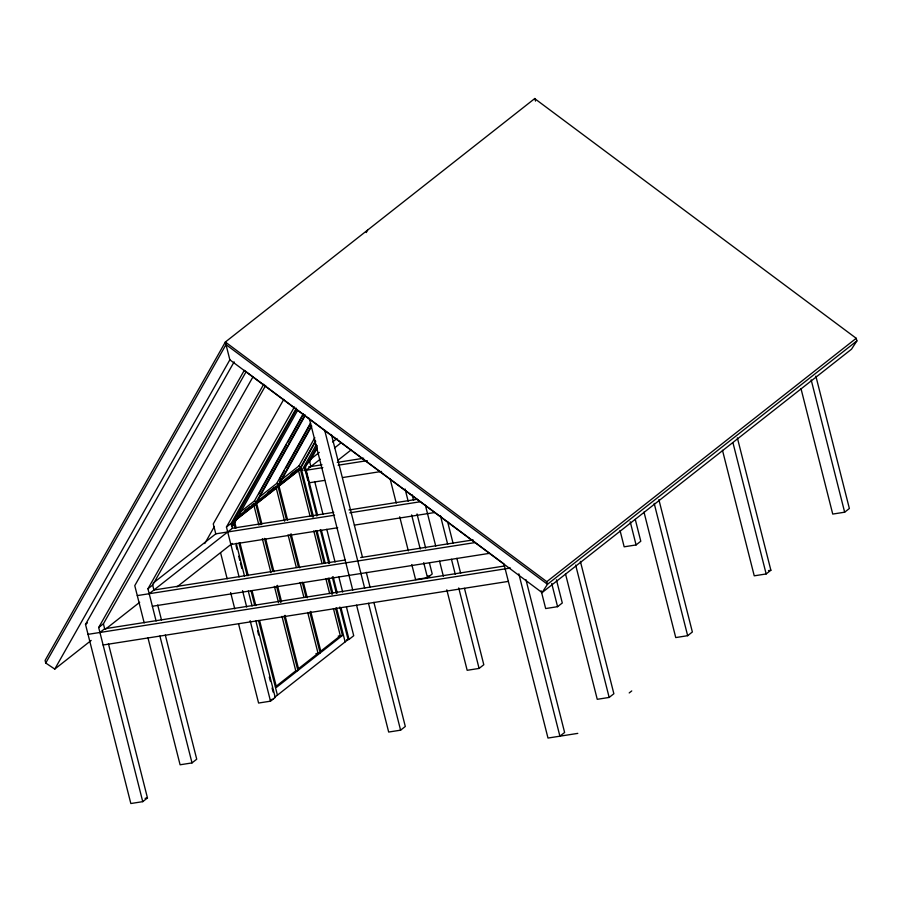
<?xml version="1.0" encoding="UTF-8"?>
<svg xmlns="http://www.w3.org/2000/svg" width="902" height="902" viewBox="0 0 902 902"><rect width="100%" height="100%" fill="white"/><g stroke="black" fill="none" stroke-linecap="round" stroke-linejoin="round"><path stroke-width="1.35" d="M231.374 525.731L296.645 409.113M232.908 525.945L297.525 410.5M239.481 512.708L254.454 500.937L303.264 413.725M258.773 494.093L286.272 444.968M287.648 442.51L303.455 414.255M238.06 516.418L256.236 502.11L305.045 414.909M305.237 415.439L257.126 501.422L278.515 484.588L311.506 425.643M259.618 496.867L276.734 483.416L310.412 423.23M279.676 479.03L284.491 470.427M285.866 467.98L310.615 423.76M311.709 426.172L279.394 483.9L300.783 467.078L315.226 441.281M279.755 481.037L299.002 465.894L314.809 437.639M300.761 468.003L315.745 441.225M301.899 470.416L316.196 444.855M304.324 469.04L317.369 445.723M91.17 640.443L54.774 669.081L45.743 663.038L226.007 344.62L547.48 584.282L856.9 340.9L856.223 338.295L534.582 98.521M54.774 669.081L229.852 359.819L225.353 342.027L534.863 98.476L535.506 101.092M108.454 643.769L147.466 797.954L142.753 801.652L130.835 803.524L85.51 624.398L234.137 361.871M142.753 801.652L98.69 627.51L244.284 370.35L503.925 563.908L547.988 738.05L577.787 733.382M98.69 627.51L103.403 623.801L246.212 371.534M252.977 376.856L134.77 585.646L144.185 622.876M156.102 621.016L147.951 588.769L263.722 384.263M147.951 588.769L152.663 585.06L265.662 385.447M366.246 232.558L367.621 230.123M283.78 399.36L213.267 523.904L215.781 533.849L334.563 515.2M204.754 543.556L214.326 526.644M239.098 576.998L226.447 527.016L294.39 407.005M226.447 527.016L231.16 523.318L296.33 408.2M305.891 464.53L309.657 461.576L317.278 448.102M229.852 359.819L542.079 592.591L547.48 584.282L546.804 581.677L225.353 342.027L45.1 660.422L45.743 663.038M856.9 340.9L851.499 349.209L542.079 592.591M85.51 624.398L87.393 622.91M245.107 510.532L249.482 507.104M251.669 505.379L253.845 503.666M268.052 492.492L274.603 487.339M290.985 474.452L296.442 470.156M153.047 583.188L216.074 533.623M309.363 460.234L319.319 452.409M332.579 441.969L337.01 438.496M234.554 520.758L298.99 470.077M286.385 519.484L278.12 486.787L256.732 503.609L261.896 524.039M312.453 516.947L300.389 469.265L279 486.088L287.625 520.15M99.942 632.471L104.655 628.762L504.331 566.028M149.202 593.719L232.412 528.268L333.717 512.37M320.176 459.231L305.801 470.54L308.98 483.077M334.552 447.933L341.182 442.713M105.511 629.168L139.697 602.277M176.984 586.898L232.265 543.41M337.72 460.46L350.991 450.03M275.46 686.817L295.777 670.829L297.897 670.502L284.107 616.01M297.728 669.295L318.045 653.307L307.706 612.447M321.078 650.928L340.325 635.786L333.436 608.546M297.897 670.502L276.508 687.324L259.618 620.576M309.826 612.108L320.165 652.98L298.776 669.803L284.998 615.311M335.555 608.219L342.444 635.459L321.056 652.281L310.716 611.409M274.467 697.483L348.093 639.563L339.851 606.978M147.984 637.894L180.096 764.783L192.013 762.912L196.726 759.202L165.303 635.042M238.568 623.902L258.592 703.041L270.51 701.17L275.223 697.46L255.886 621.05M346.627 639.8L349.006 639.428L353.719 635.718L346.469 607.069M411.786 564.539L415.585 579.546L427.503 577.675L432.216 573.976L429.453 563.062M546.804 581.677L856.223 338.295M356.572 605.174L388.672 732.041L400.589 730.18L405.302 726.471L373.89 602.333M446.806 589.818L467.168 670.299L479.086 668.427L483.799 664.729L464.462 588.329M541.177 590.821L545.665 608.557L557.583 606.685L562.296 602.976L556.421 579.794M620.024 530.444L624.161 546.815L636.079 544.943L640.792 541.234L635.267 519.405M565.475 573.785L597.248 699.309L609.166 697.438L613.867 693.739L580.381 561.382M643.983 512.032L675.745 637.567L687.662 635.696L692.364 631.986L658.877 499.64M722.479 450.29L754.241 575.826L766.159 573.954L770.872 570.244L737.374 437.898M800.976 388.548L832.738 514.072L844.655 512.201L849.368 508.502L815.87 376.145M629.201 692.939L631.75 690.932M308.676 466.875L322.014 464.789M337.28 462.388L363.641 458.25M300.389 469.265L298.269 469.604L309.995 515.91M303.974 470.585L322.848 467.619M338.115 465.218L367.261 460.651M278.12 486.787L276.001 487.125L284.615 521.176M309.375 482.762L324.63 480.371M342.681 477.541L381.535 471.442M348.984 509.98L416.983 499.302M349.829 512.81L420.603 501.704M230.867 544.515L337.731 527.738M354.385 525.122L434.877 512.494M345.421 559.962L153.915 590.021L152.663 585.06M360.687 557.56L473.099 539.915M137.284 595.591L475.331 542.53M152.37 606.257L489.606 553.321M427.48 576.198L429.859 575.826M88.024 634.343L510.476 568.034M103.121 644.998L508.345 581.395M338.205 636.124L342.444 635.459M768.481 570.616L770.872 570.244M315.925 653.646L320.165 652.98M270.487 699.693L272.866 699.309M145.087 798.326L147.466 797.954M299.002 465.894L300.783 467.078M276.734 483.416L278.515 484.588M254.454 500.937L256.236 502.11M811.169 379.855L844.655 512.201M733.01 442.961L766.159 573.954M654.164 503.339L687.662 635.696M630.216 521.751L636.079 544.943M575.668 565.092L609.166 697.438M551.72 583.493L557.583 606.685M525.945 579.659L564.618 732.48L559.905 736.179L518.819 573.819M447.55 521.491L453.075 543.32M456.874 558.315L460.663 573.322M440.424 515.64L447.674 544.289M451.474 559.296L455.273 574.303M458.723 587.946L479.086 668.427M425.394 505.233L435.756 546.161M439.556 561.168L443.344 576.175M412.191 494.837L413.578 500.294M417.028 513.937L425.654 548.044M405.066 488.985L408.178 501.264M411.628 514.918L420.253 549.025M423.714 562.668L427.503 577.675M390.036 478.579L396.26 503.136M399.71 516.79L408.335 550.896M331.429 434.538L362.491 557.312M366.291 572.319L370.091 587.326M324.641 430.062L364.69 588.307M368.49 603.303L400.589 730.18M309.273 418.291L352.772 590.167M309.657 461.576L310.908 466.526M314.708 481.533L322.995 514.287M326.795 529.294L335.07 562.036M338.87 577.043L342.67 592.05M305.259 466.514L317.594 515.256M321.394 530.263L329.681 563.017M333.131 576.66L337.269 593.031M341.069 608.038L349.006 639.428M304.459 467.112L307.886 480.698M308.574 483.404L316.827 516M320.255 529.575L328.847 563.524M332.286 577.1L336.412 593.403M300.806 466.729L313.524 516.97M316.963 530.545L325.205 563.13M328.982 578.069L332.77 593.009M336.547 607.948L345.139 641.897M315.903 530.568L324.179 563.265M327.967 578.25L332.105 594.587M313.783 530.895L322.059 563.592M325.847 578.577L329.636 593.561M291.064 533.77L299.69 567.82M303.478 582.805L307.266 597.789M290.185 534.469L298.449 567.155M302.249 582.14L306.037 597.124M288.065 534.796L296.33 567.493M300.129 582.478L303.918 597.462M265.684 539.024L273.96 571.721M277.41 585.342L281.548 601.69M261.016 524.738L255.841 504.308L234.452 521.13L236.177 527.941M264.455 538.37L272.731 571.056M276.519 586.041L280.657 602.389M254.071 505.999L258.897 525.077M262.335 538.697L270.961 572.747M274.4 586.379L278.538 602.716M281.988 616.348L295.777 670.829M239.966 542.925L248.242 575.623M252.03 590.607L255.818 605.592M234.125 524.062L235.163 528.132M238.94 543.072L247.182 575.656M250.97 590.596L254.747 605.535M258.524 620.475L277.421 695.149M231.16 523.318L232.412 528.268M236.211 543.286L244.498 576.028M248.287 591.036L252.086 606.043M235.986 545.394L237.012 549.465M238.737 556.263L239.763 560.334M240.451 563.051L241.826 568.474M257.634 630.938L258.66 635.019M269.315 677.109L270.341 681.179M272.066 687.978L273.092 692.048M242.548 590.652L246.686 607.023M250.147 620.666L270.51 701.17M220.618 552.949L227.18 578.87M230.63 592.524L234.768 608.895M157.715 605.028L161.503 620.035M159.902 636.023L192.013 762.912M103.403 623.801L104.655 628.762"/></g></svg>
